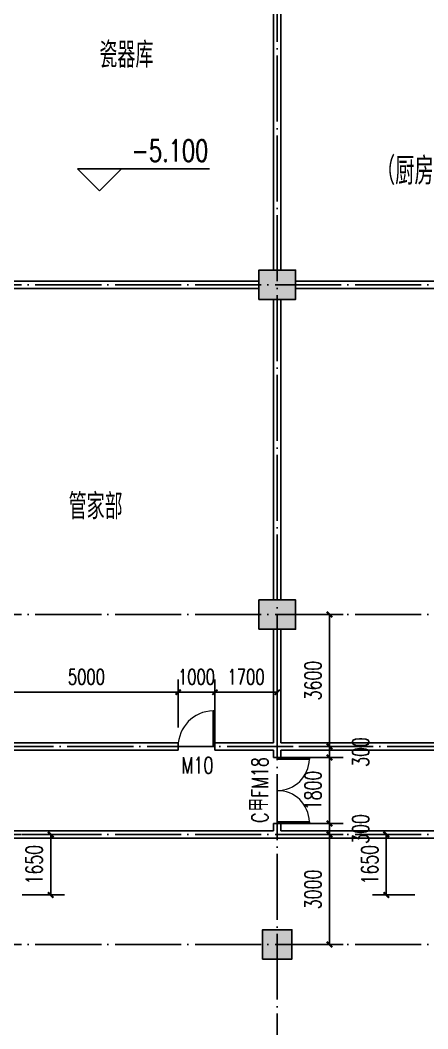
# Model space of a CAD drawing. Extents: x 246015 to 608740, y -108003 to 88400.
# Drawn here: x 345350 to 356457, y -31763 to -4243 of the extents above; entities that cross this region are included whole.
import ezdxf

# ---------------------------------------------------------------- set-up
doc = ezdxf.new("R2010")
doc.units = 0
doc.header["$LTSCALE"] = 3000
doc.header["$MEASUREMENT"] = 0
doc.header["$PDMODE"] = 1
doc.linetypes.add('DOTE', pattern=[2.42, 2, -0.2, 0.02, -0.2])
doc.layers.get('0').update_dxf_attribs({"linetype": 'CONTINUOUS'})
doc.layers.get('DEFPOINTS').update_dxf_attribs({"linetype": 'CONTINUOUS'})
for name, color, linetype in [('column', 9, 'CONTINUOUS'), ('DIM_ELEV', 3, 'CONTINUOUS'), ('dote', 1, 'DOTE'), ('PUB_DIM', 3, 'CONTINUOUS'), ('PUB_HATCH', 8, 'CONTINUOUS'), ('PUB_TEXT', 7, 'CONTINUOUS'), ('WALL', 9, 'CONTINUOUS'), ('WINDOW', 4, 'CONTINUOUS'), ('WINDOW_TEXT', 7, 'CONTINUOUS')]:
    doc.layers.add(name, color=color, linetype=linetype)
doc.styles.add('_TCH_DIM', font='SIMPLEX', dxfattribs={"bigfont": 'GBCBIG'})
doc.styles.add('_TCH_WINDOW', font='SIMPLEX', dxfattribs={"bigfont": 'GBCBIG'})
doc.styles.add('DIM_FONT', font='simplex.shx', dxfattribs={"width": 0.7, "bigfont": 'hztxt.shx'})
doc.dimstyles.new('DIMN140', dxfattribs={"dimscale": 1.4, "dimtxt": 300, "dimasz": 100, "dimexe": 250, "dimexo": 300, "dimgap": 150, "dimtad": 1, "dimdec": 0, "dimzin": 0, "dimdsep": 46, "dimtxsty": 'DIM_FONT', "dimblk": 'ARCHTICK', "dimcen": 0.09, "dimclrt": 7, "dimazin": 2, "dimtfac": 1, "dimtdec": 0, "dimtix": 1, "dimtmove": 2, "dimatfit": 3, "dimfxl": 0, "dimtolj": 1, "dimtzin": 0, "dimarcsym": 0})
doc.dimstyles.new('DIMN150', dxfattribs={"dimscale": 1.5, "dimtxt": 300, "dimasz": 100, "dimexe": 250, "dimexo": 300, "dimgap": 150, "dimtad": 1, "dimdec": 0, "dimzin": 0, "dimdsep": 46, "dimtxsty": 'DIM_FONT', "dimblk": 'ARCHTICK', "dimcen": 0.09, "dimclrt": 7, "dimazin": 2, "dimtfac": 1, "dimtdec": 0, "dimtix": 1, "dimtmove": 2, "dimatfit": 3, "dimfxl": 0, "dimtolj": 1, "dimtzin": 0, "dimarcsym": 0})

# ---------------------------------------------------------------- blocks, each defined once
blk = doc.blocks.new('_ARCHTICK')
at = {"color": 0, "linetype": 'ByBlock', "const_width": 0.4}
blk.add_lwpolyline([(-0.5, -0.5), (0.5, 0.5)], dxfattribs=at)
blk = doc.blocks.new('*D494')
at = {"layer": 'DEFPOINTS', "color": 0}
for p in [(352354, -22581), (350654, -23961), (352354, -23961)]:
    blk.add_point(p, dxfattribs=at)
at = {"layer": 'PUB_DIM', "color": 0, "lineweight": -2}
for p, q in [((350654, -23541), (350654, -22231)), ((352354, -23541), (352354, -22231)), ((350654, -22581), (352354, -22581))]:
    blk.add_line(p, q, dxfattribs=at)
at = {"layer": 'PUB_DIM', "color": 0, "lineweight": -2, "xscale": 140, "yscale": 140, "zscale": 140, "rotation": 180}
blk.add_blockref('_ARCHTICK', (350654, -22581), dxfattribs=at)
at = {"layer": 'PUB_DIM', "color": 0, "lineweight": -2, "xscale": 140, "yscale": 140, "zscale": 140}
blk.add_blockref('_ARCHTICK', (352354, -22581), dxfattribs=at)
at = {"layer": 'PUB_DIM', "color": 7, "insert": (351504, -22161), "char_height": 420, "attachment_point": 5, "style": 'DIM_FONT'}
blk.add_mtext('\\A1;1700', dxfattribs=at)
blk = doc.blocks.new('*D495')
at = {"layer": 'DEFPOINTS', "color": 0}
for p in [(350654, -22581), (349654, -23961), (350654, -23961)]:
    blk.add_point(p, dxfattribs=at)
at = {"layer": 'PUB_DIM', "color": 0, "lineweight": -2}
for p, q in [((349654, -23541), (349654, -22231)), ((350654, -23541), (350654, -22231)), ((349654, -22581), (349514, -22581)), ((349654, -22581), (350654, -22581)), ((350654, -22581), (350794, -22581))]:
    blk.add_line(p, q, dxfattribs=at)
at = {"layer": 'PUB_DIM', "color": 0, "lineweight": -2, "xscale": 140, "yscale": 140, "zscale": 140}
blk.add_blockref('_ARCHTICK', (349654, -22581), dxfattribs=at)
at = {"layer": 'PUB_DIM', "color": 0, "lineweight": -2, "xscale": 140, "yscale": 140, "zscale": 140, "rotation": 180}
blk.add_blockref('_ARCHTICK', (350654, -22581), dxfattribs=at)
at = {"layer": 'PUB_DIM', "color": 7, "insert": (350154, -22161), "char_height": 420, "attachment_point": 5, "style": 'DIM_FONT'}
blk.add_mtext('\\A1;1000', dxfattribs=at)
blk = doc.blocks.new('*D496')
at = {"layer": 'DEFPOINTS', "color": 0}
for p in [(349654, -22581), (344654, -23961), (349654, -23961)]:
    blk.add_point(p, dxfattribs=at)
at = {"layer": 'PUB_DIM', "color": 0, "lineweight": -2}
for p, q in [((344654, -23541), (344654, -22231)), ((349654, -23541), (349654, -22231)), ((344654, -22581), (349654, -22581))]:
    blk.add_line(p, q, dxfattribs=at)
at = {"layer": 'PUB_DIM', "color": 0, "lineweight": -2, "xscale": 140, "yscale": 140, "zscale": 140, "rotation": 180}
blk.add_blockref('_ARCHTICK', (344654, -22581), dxfattribs=at)
at = {"layer": 'PUB_DIM', "color": 0, "lineweight": -2, "xscale": 140, "yscale": 140, "zscale": 140}
blk.add_blockref('_ARCHTICK', (349654, -22581), dxfattribs=at)
at = {"layer": 'PUB_DIM', "color": 7, "insert": (347154, -22161), "char_height": 420, "attachment_point": 5, "style": 'DIM_FONT'}
blk.add_mtext('\\A1;5000', dxfattribs=at)
blk = doc.blocks.new('*D798')
at = {"layer": 'DEFPOINTS', "color": 0}
for p in [(355326, -26461), (356554, -26461), (356554, -28111)]:
    blk.add_point(p, dxfattribs=at)
at = {"layer": 'PUB_DIM', "color": 0, "lineweight": -2}
for p, q in [((356104, -26461), (354951, -26461)), ((355326, -28111), (355326, -26461)), ((356104, -28111), (354951, -28111))]:
    blk.add_line(p, q, dxfattribs=at)
at = {"layer": 'PUB_DIM', "color": 0, "lineweight": -2, "xscale": 150, "yscale": 150, "zscale": 150}
for p, rotation in [((355326, -26461), 90), ((355326, -28111), 270)]:
    blk.add_blockref('_ARCHTICK', p, dxfattribs=dict(at, rotation=rotation))
at = {"layer": 'PUB_DIM', "color": 7, "insert": (354876, -27286), "char_height": 450, "attachment_point": 5, "rotation": 90, "style": 'DIM_FONT'}
blk.add_mtext('\\A1;1650', dxfattribs=at)
blk = doc.blocks.new('*D799')
at = {"layer": 'DEFPOINTS', "color": 0}
for p in [(344954, -26461), (346181, -26461), (344954, -28111)]:
    blk.add_point(p, dxfattribs=at)
at = {"layer": 'PUB_DIM', "color": 0, "lineweight": -2}
for p, q in [((345404, -26461), (346556, -26461)), ((346181, -28111), (346181, -26461)), ((345404, -28111), (346556, -28111))]:
    blk.add_line(p, q, dxfattribs=at)
at = {"layer": 'PUB_DIM', "color": 0, "lineweight": -2, "xscale": 150, "yscale": 150, "zscale": 150}
for p, rotation in [((346181, -26461), 90), ((346181, -28111), 270)]:
    blk.add_blockref('_ARCHTICK', p, dxfattribs=dict(at, rotation=rotation))
at = {"layer": 'PUB_DIM', "color": 7, "insert": (345731, -27286), "char_height": 450, "attachment_point": 5, "rotation": 90, "style": 'DIM_FONT'}
blk.add_mtext('\\A1;1650', dxfattribs=at)
blk = doc.blocks.new('*D850')
at = {"layer": 'DEFPOINTS', "color": 0}
for p in [(352492, -26461), (353778, -26461), (352492, -29461)]:
    blk.add_point(p, dxfattribs=at)
at = {"layer": 'PUB_DIM', "color": 0, "lineweight": -2}
for p, q in [((352942, -26461), (354153, -26461)), ((353778, -29461), (353778, -26461)), ((352942, -29461), (354153, -29461))]:
    blk.add_line(p, q, dxfattribs=at)
at = {"layer": 'PUB_DIM', "color": 0, "lineweight": -2, "xscale": 150, "yscale": 150, "zscale": 150}
for p, rotation in [((353778, -26461), 90), ((353778, -29461), 270)]:
    blk.add_blockref('_ARCHTICK', p, dxfattribs=dict(at, rotation=rotation))
at = {"layer": 'PUB_DIM', "color": 7, "insert": (353328, -27961), "char_height": 450, "attachment_point": 5, "rotation": 90, "style": 'DIM_FONT'}
blk.add_mtext('\\A1;3000', dxfattribs=at)
blk = doc.blocks.new('*D851')
at = {"layer": 'DEFPOINTS', "color": 0}
for p in [(352492, -26161), (353778, -26161), (352492, -26461)]:
    blk.add_point(p, dxfattribs=at)
at = {"layer": 'PUB_DIM', "color": 0, "lineweight": -2}
for p, q in [((353778, -26161), (353778, -26011)), ((352942, -26161), (354153, -26161)), ((353778, -26461), (353778, -26161)), ((352942, -26461), (354153, -26461)), ((353778, -26461), (353778, -26611))]:
    blk.add_line(p, q, dxfattribs=at)
at = {"layer": 'PUB_DIM', "color": 0, "lineweight": -2, "xscale": 150, "yscale": 150, "zscale": 150}
for p, rotation in [((353778, -26161), 270), ((353778, -26461), 90)]:
    blk.add_blockref('_ARCHTICK', p, dxfattribs=dict(at, rotation=rotation))
at = {"layer": 'PUB_DIM', "color": 7, "insert": (354629, -26311), "char_height": 450, "attachment_point": 5, "rotation": 90, "style": 'DIM_FONT'}
blk.add_mtext('\\A1;300', dxfattribs=at)
blk = doc.blocks.new('*D852')
at = {"layer": 'DEFPOINTS', "color": 0}
for p in [(352492, -24361), (353778, -24361), (352492, -26161)]:
    blk.add_point(p, dxfattribs=at)
at = {"layer": 'PUB_DIM', "color": 0, "lineweight": -2}
for p, q in [((352942, -24361), (354153, -24361)), ((353778, -26161), (353778, -24361)), ((352942, -26161), (354153, -26161))]:
    blk.add_line(p, q, dxfattribs=at)
at = {"layer": 'PUB_DIM', "color": 0, "lineweight": -2, "xscale": 150, "yscale": 150, "zscale": 150}
for p, rotation in [((353778, -24361), 90), ((353778, -26161), 270)]:
    blk.add_blockref('_ARCHTICK', p, dxfattribs=dict(at, rotation=rotation))
at = {"layer": 'PUB_DIM', "color": 7, "insert": (353328, -25261), "char_height": 450, "attachment_point": 5, "rotation": 90, "style": 'DIM_FONT'}
blk.add_mtext('\\A1;1800', dxfattribs=at)
blk = doc.blocks.new('*D853')
at = {"layer": 'DEFPOINTS', "color": 0}
for p in [(352492, -24061), (353778, -24061), (352492, -24361)]:
    blk.add_point(p, dxfattribs=at)
at = {"layer": 'PUB_DIM', "color": 0, "lineweight": -2}
for p, q in [((353778, -24061), (353778, -23911)), ((352942, -24061), (354153, -24061)), ((353778, -24361), (353778, -24061)), ((352942, -24361), (354153, -24361)), ((353778, -24361), (353778, -24511))]:
    blk.add_line(p, q, dxfattribs=at)
at = {"layer": 'PUB_DIM', "color": 0, "lineweight": -2, "xscale": 150, "yscale": 150, "zscale": 150}
for p, rotation in [((353778, -24061), 270), ((353778, -24361), 90)]:
    blk.add_blockref('_ARCHTICK', p, dxfattribs=dict(at, rotation=rotation))
at = {"layer": 'PUB_DIM', "color": 7, "insert": (354629, -24211), "char_height": 450, "attachment_point": 5, "rotation": 90, "style": 'DIM_FONT'}
blk.add_mtext('\\A1;300', dxfattribs=at)
blk = doc.blocks.new('*D854')
at = {"layer": 'DEFPOINTS', "color": 0}
for p in [(352492, -20461), (353778, -20461), (352492, -24061)]:
    blk.add_point(p, dxfattribs=at)
at = {"layer": 'PUB_DIM', "color": 0, "lineweight": -2}
for p, q in [((352942, -20461), (354153, -20461)), ((353778, -24061), (353778, -20461)), ((352942, -24061), (354153, -24061))]:
    blk.add_line(p, q, dxfattribs=at)
at = {"layer": 'PUB_DIM', "color": 0, "lineweight": -2, "xscale": 150, "yscale": 150, "zscale": 150}
for p, rotation in [((353778, -20461), 90), ((353778, -24061), 270)]:
    blk.add_blockref('_ARCHTICK', p, dxfattribs=dict(at, rotation=rotation))
at = {"layer": 'PUB_DIM', "color": 7, "insert": (353328, -22261), "char_height": 450, "attachment_point": 5, "rotation": 90, "style": 'DIM_FONT'}
blk.add_mtext('\\A1;3600', dxfattribs=at)
blk = doc.blocks.new('_FZH')
blk.add_lwpolyline([(-0.5, -0.5), (0.5, -0.5), (0.5, 0.5), (-0.5, 0.5)], close=True)
at = {"layer": 'PUB_HATCH'}
blk.add_solid([(-0.5, -0.5), (0.5, -0.5), (-0.5, 0.5), (0.5, 0.5)], dxfattribs=at)
blk = doc.blocks.new('$DorLib2D$00000002')
for p, q in [((-0.5, 0), (-0.5, 0.4875)), ((-0.475, 0.4875), (-0.5, 0.4875)), ((-0.475, 0), (-0.475, 0.4875)), ((0.475, 0), (0.475, 0.4875)), ((0.475, 0.4875), (0.5, 0.4875)), ((0.5, 0), (0.5, 0.4875)), ((-0.5, 0), (-0.475, 0)), ((0.5, 0), (0.475, 0))]:
    blk.add_line(p, q)
at = {"lineweight": 13}
for centre, start, end in [((-0.4875, 0), 0, 88.53072), ((0.4875, 0), 91.46928, 180)]:
    blk.add_arc(centre, 0.4875, start, end, dxfattribs=at)
blk = doc.blocks.new('$DorLib2D$00000001')
for p, q in [((0.45, 0.975), (0.5, 0.975)), ((0.45, 0), (0.45, 0.975)), ((0.5, 0), (0.5, 0.975)), ((0.5, 0), (0.45, 0))]:
    blk.add_line(p, q)
at = {"lineweight": 13}
blk.add_arc((0.475, 0), 0.975, 91.4693, 180, dxfattribs=at)

msp = doc.modelspace()

# ---------------------------------------------------------------- linework, layer by layer
at = {"layer": 'DIM_ELEV'}
for p, q in [((347507.4, -8902.2), (346907.4, -8302.2)), ((346907.4, -8302.2), (350507.4, -8302.2)), ((347507.4, -8902.2), (348107.4, -8302.2))]:
    msp.add_line(p, q, dxfattribs=at)
at = {"layer": 'dote', "ltscale": 0.3}
for p, q in [((352353.9, -81061.4), (352353.9, 53538.6)), ((295667.9, -11461.4), (554353.9, -11461.4)), ((295667.9, -20461.4), (554353.9, -20461.4)), ((324853.9, -24061.4), (370753.9, -24061.4)), ((295667.9, -26461.4), (379353.9, -26461.4)), ((295667.9, -29461.4), (554353.9, -29461.4))]:
    msp.add_line(p, q, dxfattribs=at)
at = {"layer": 'WALL'}
for p, q in [((352253.9, 538.6), (352253.9, -11061.4)), ((352453.9, 538.6), (352453.9, -11061.4)), ((343653.9, -11361.4), (351853.9, -11361.4)), ((352853.9, -11361.4), (358053.9, -11361.4)), ((343653.9, -11561.4), (351853.9, -11561.4)), ((352853.9, -11561.4), (358053.9, -11561.4)), ((352253.9, -11861.4), (352253.9, -20061.4)), ((352453.9, -11861.4), (352453.9, -20061.4)), ((352253.9, -20861.4), (352253.9, -23961.4)), ((352453.9, -20861.4), (352453.9, -23961.4)), ((349653.9, -23961.4), (344653.9, -23961.4)), ((344653.9, -24161.4), (349653.9, -24161.4)), ((349653.9, -24161.4), (349653.9, -23961.4)), ((352253.9, -23961.4), (350653.9, -23961.4)), ((350653.9, -23961.4), (350653.9, -24161.4)), ((350653.9, -24161.4), (352253.9, -24161.4)), ((352253.9, -24161.4), (352253.9, -24361.4)), ((358653.9, -23961.4), (352453.9, -23961.4)), ((352453.9, -24361.4), (352453.9, -24161.4)), ((352453.9, -24161.4), (358653.9, -24161.4)), ((352253.9, -24361.4), (352453.9, -24361.4)), ((352253.9, -26361.4), (344653.9, -26361.4)), ((352453.9, -26161.4), (352253.9, -26161.4)), ((352253.9, -26161.4), (352253.9, -26361.4)), ((352453.9, -26361.4), (352453.9, -26161.4)), ((357053.9, -26361.4), (352453.9, -26361.4)), ((344653.9, -26561.4), (352353.9, -26561.4)), ((352353.9, -26561.4), (357053.9, -26561.4))]:
    msp.add_line(p, q, dxfattribs=at)

# ---------------------------------------------------------------- block references
at = {"layer": 'column'}
for p, xscale, yscale, zscale, rotation in [((352353.9, -11461.4), 1000, 800, 800, 359.9999999867598), ((352353.9, -20461.4), 1000, 800, 800, 359.9999999867598), ((352353.9, -29461.4), 799.9999999999418, 799.9999999993852, 799.9999999993852, 359.999999986702)]:
    msp.add_blockref('_FZH', p, dxfattribs=dict(at, xscale=xscale, yscale=yscale, zscale=zscale, rotation=rotation))
at = {"layer": 'WINDOW'}
ref = msp.add_blockref('$DorLib2D$00000001', (350153.9, -24061.4), dxfattribs=dict(at, xscale=-1000, yscale=-1000, zscale=-1000, rotation=179.9999999997897))
ref.add_attrib('A', 'M10', (349748.9, -24797), dxfattribs={"layer": 'WINDOW_TEXT', "height": 446.25, "rotation": 360, "style": '_TCH_WINDOW', "width": 0.705882})
at = {"layer": 'WINDOW', "xscale": 1800, "yscale": 1800, "zscale": 1800, "rotation": 269.9999999988939}
msp.add_blockref('$DorLib2D$00000002', (352353.9, -25261.4), dxfattribs=at)

# ---------------------------------------------------------------- texts
at = {"layer": 'PUB_TEXT'}
for s, height, style, width, p in [('瓷器库', 700, 'DIM_FONT', 0.7, (347509.2, -5540.5)), ('-5.100', 595, '_TCH_DIM', 0.705882, (348387.4, -8102.2)), ('管家部', 700, 'DIM_FONT', 0.7, (346670.5, -17860.4))]:
    msp.add_text(s, height=height, dxfattribs=dict(at, style=style, width=width)).set_placement(p)
at = {"layer": 'PUB_TEXT', "style": 'DIM_FONT', "width": 0.7}
msp.add_text('（厨房设备布置由专业公司完成）', height=750, rotation=359.90268, dxfattribs=at).set_placement((355042.2, -8729.2))
at = {"layer": 'WINDOW_TEXT', "style": '_TCH_WINDOW', "width": 0.705882}
for s, height, p in [('FM18', 446.25, (352103.9, -25459.6)), ('C', 446.2, (352103.9, -26143.2))]:
    msp.add_text(s, height=height, rotation=90, dxfattribs=at).set_placement(p)
at = {"layer": 'WINDOW_TEXT', "style": '_TCH_WINDOW'}
msp.add_text('甲', height=506.4, rotation=90, dxfattribs=at).set_placement((352103.9, -25828.2))

# ---------------------------------------------------------------- dimensions: what is measured, and where the dimension line sits
at = {"layer": 'PUB_DIM'}
for p1, p2, distance, dimstyle, picture, middle in [((352492.2, -24061.4), (352492.2, -20461.4), -1285.4, 'DIMN150', '*D854', (353327.6, -22261.4)), ((344653.9, -23961.4), (349653.9, -23961.4), 1380.2, 'DIMN140', '*D496', (347153.9, -22161.2)), ((349653.9, -23961.4), (350653.9, -23961.4), 1380.2, 'DIMN140', '*D495', (350153.9, -22161.2)), ((350653.9, -23961.4), (352353.9, -23961.4), 1380.2, 'DIMN140', '*D494', (351503.9, -22161.2)), ((352492.2, -26161.4), (352492.2, -24361.4), -1285.4, 'DIMN150', '*D852', (353327.6, -25261.4)), ((344953.9, -28111.4), (344953.9, -26461.4), -1227.5, 'DIMN150', '*D799', (345731.4, -27286.4)), ((352492.2, -29461.4), (352492.2, -26461.4), -1285.4, 'DIMN150', '*D850', (353327.6, -27961.4)), ((356553.9, -28111.4), (356553.9, -26461.4), 1227.5, 'DIMN150', '*D798', (354876.3, -27286.4))]:
    dim = msp.add_aligned_dim(p1=p1, p2=p2, distance=distance, dimstyle=dimstyle, dxfattribs=at)
    dim.commit()
    dim.dimension.update_dxf_attribs({"geometry": picture, "text_midpoint": middle})
for base, p1, p2, picture, middle in [((353777.6, -24061.4), (352492.2, -24361.4), (352492.2, -24061.4), '*D853', (354628.8, -24211.4)), ((353777.6, -26161.4), (352492.2, -26461.4), (352492.2, -26161.4), '*D851', (354628.8, -26311.4))]:
    dim = msp.add_linear_dim(base=base, p1=p1, p2=p2, angle=90, dimstyle='DIMN150', dxfattribs=at)
    dim.commit()
    dim.dimension.update_dxf_attribs({"geometry": picture, "text_midpoint": middle, "dimtype": 129})

doc.saveas('drawing.dxf')
